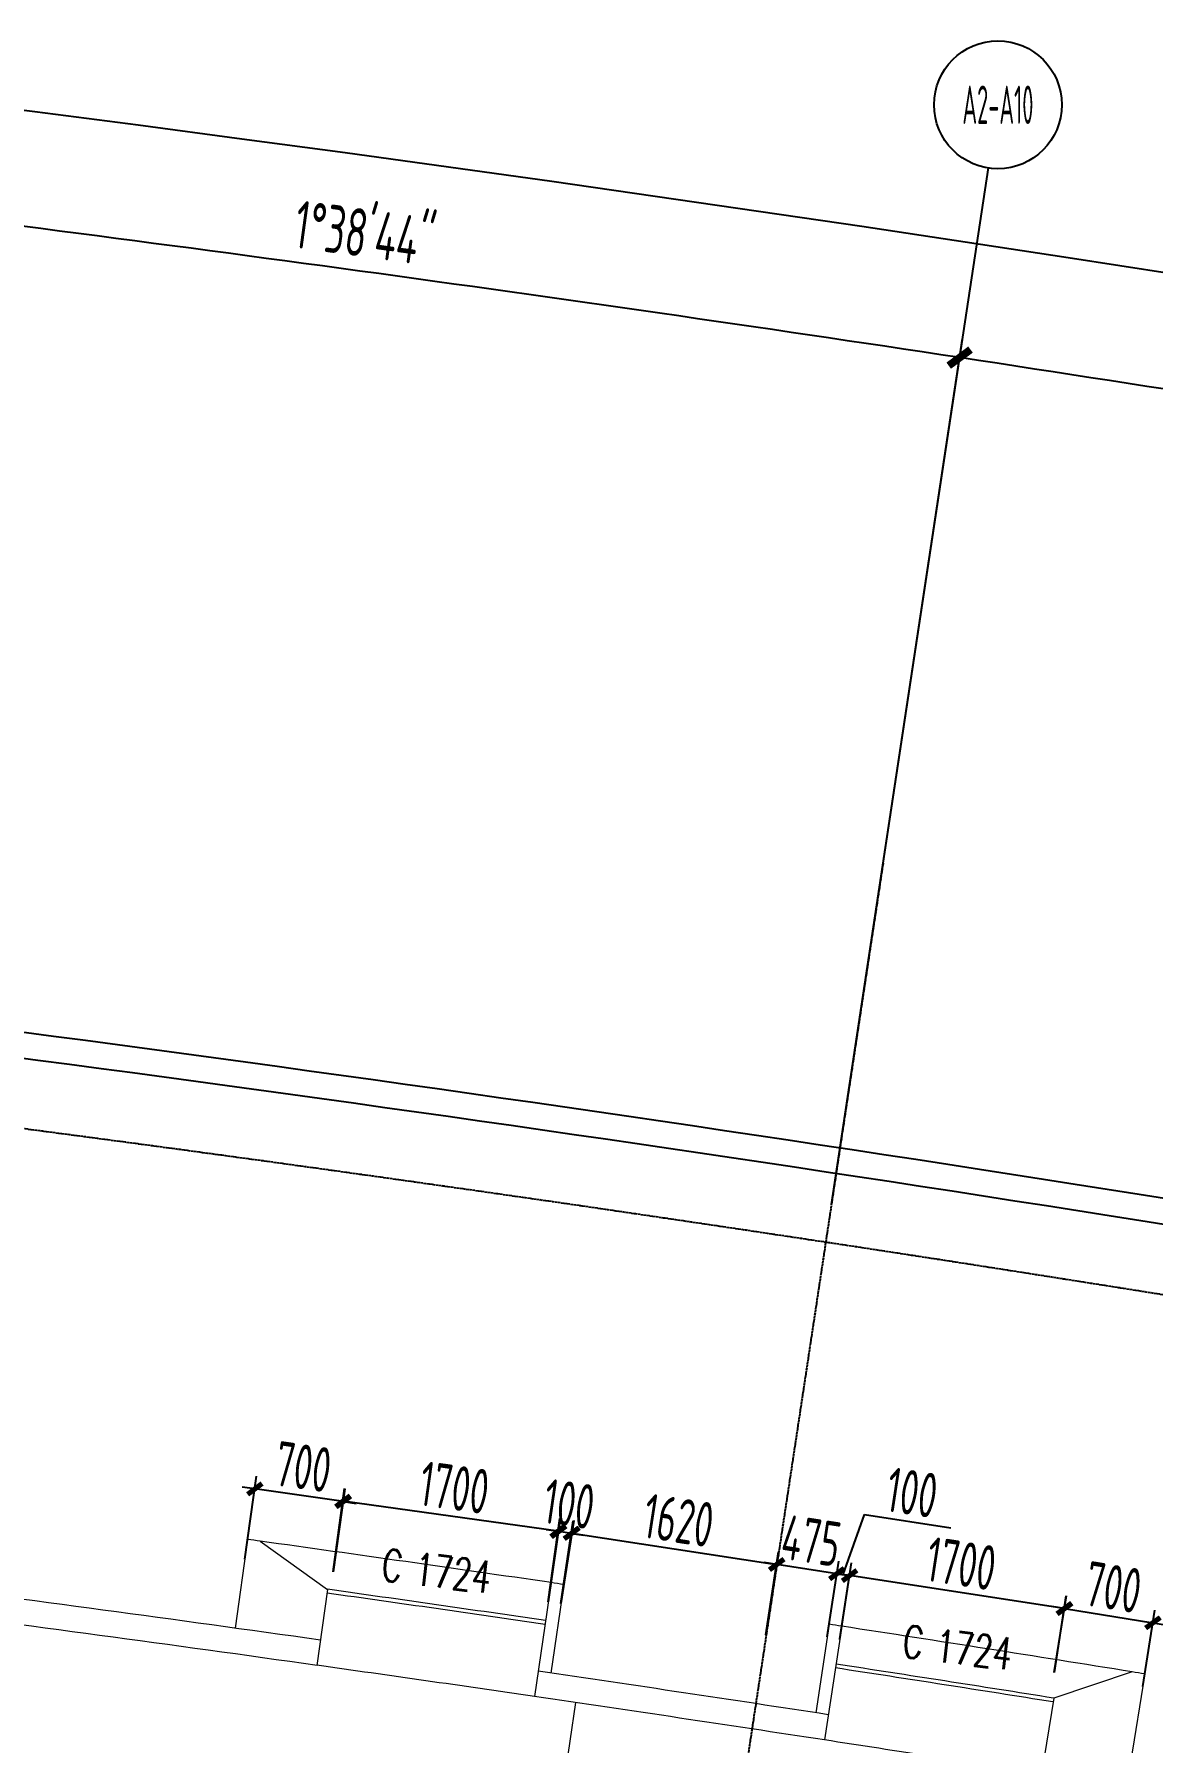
# Model space of a CAD drawing. Header units: millimetres. Extents: x 11515858 to 24947533, y -12784974 to -6116114.
# Drawn here: x 11820965 to 11829720, y -6378442 to -6365076 of the extents above; entities that cross this region are included whole.
import ezdxf
from ezdxf.enums import TextEntityAlignment as Align

# ---------------------------------------------------------------- set-up
doc = ezdxf.new("R2010")
doc.units = ezdxf.units.MM
doc.header["$LTSCALE"] = 10
for name, pattern in [('A2-RG-AXIS$0$CENTER', [2, 1.25, -0.25, 0.25, -0.25]), ('A2-RG-AXIS$0$DOTE', [2.42, 2, -0.2, 0.02, -0.2]), ('A2-RI-F2$0$DOT2', [0.125, 0, -0.125])]:
    doc.linetypes.add(name, pattern=pattern)
for name, color, linetype in [('A2-RB-F2$0$$34$A-DIMS-100', 1, 'Continuous'), ('A2-RB-F2$0$A-DIMS-100', 1, 'Continuous'), ('A2-RG-AXIS$0$A-AXIS', 1, 'Continuous'), ('A2-RG-AXIS$0$A-DIMS-100', 1, 'Continuous'), ('A2-RG-AXIS$0$A-GRID', 1, 'A2-RG-AXIS$0$CENTER'), ('A2-RG-AXIS$0$A-SYMB', 4, 'Continuous'), ('A2-RI-F2$0$$0$AUDIT_D_120618114340-341', 1, 'Continuous'), ('A2-RI-F2$0$A-ROOF-EDGE', 2, 'Continuous'), ('A2-RI-F2$0$A-STRS', 50, 'Continuous'), ('A2-RI-F2$0$A-SYMB-DOOR', 4, 'Continuous')]:
    doc.layers.add(name, color=color, linetype=linetype)
for name, color, linetype, lineweight in [('A2-RI-F2$0$A-ANNO-TEXT', 2, 'Continuous', 5), ('A2-RI-F2$0$A-FLOR-OTLN', 4, 'A2-RI-F2$0$DOT2', 5), ('A2-RI-F2$0$A-FLOR-STRS', 2, 'Continuous', 5), ('A2-RI-F2$0$A-GLAZ', 140, 'Continuous', 5), ('A2-RI-F2$0$A-WALL', 7, 'Continuous', 5)]:
    doc.layers.add(name, color=color, linetype=linetype, lineweight=lineweight)
doc.styles.add('A2-RB-F2$0$$0$XD2008', font='hzs.shx', dxfattribs={"width": 0.7, "bigfont": 'hztxt.shx'})
doc.styles.add('A2-RB-F2$0$XD2008', font='hzs.shx', dxfattribs={"width": 0.7, "bigfont": 'hztxt.shx'})
doc.styles.add('A2-RG-AXIS$0$ECADI', font='hzs.shx', dxfattribs={"width": 0.7, "bigfont": 'hztxt.shx'})
doc.styles.add('A2-RG-AXIS$0$XD2008', font='hzs.shx', dxfattribs={"width": 0.7, "bigfont": 'hztxt.shx'})
doc.styles.add('A2-RI-F2$0$ECADI-TXT', font='simplex.shx', dxfattribs={"bigfont": 'hztxt.shx'})
doc.dimstyles.new('A2-RB-F2$0$$0$XD100$0', dxfattribs={"dimscale": 100, "dimtxt": 3.5, "dimasz": 1, "dimexe": 1, "dimexo": 2, "dimgap": 0.5, "dimtad": 1, "dimdec": 0, "dimdsep": 46, "dimtxsty": 'A2-RB-F2$0$$0$XD2008', "dimblk1": 'A2-RB-F2$0$$20$_ArchTick', "dimblk2": 'A2-RB-F2$0$$20$_ArchTick', "dimsah": 1, "dimcen": 2.5, "dimclrt": 4, "dimaunit": 1, "dimadec": 0, "dimazin": 0, "dimtfac": 1, "dimtdec": 0, "dimtix": 1, "dimtmove": 2, "dimatfit": 3, "dimfxl": 0, "dimtolj": 1, "dimtzin": 0, "dimarcsym": 0})
doc.dimstyles.new('A2-RB-F2$0$XD100$0', dxfattribs={"dimscale": 100, "dimtxt": 3.5, "dimasz": 1, "dimexe": 1, "dimexo": 2, "dimgap": 0.5, "dimtad": 1, "dimdec": 0, "dimdsep": 46, "dimtxsty": 'A2-RB-F2$0$XD2008', "dimblk1": 'A2-RB-F2$0$_ArchTick', "dimblk2": 'A2-RB-F2$0$_ArchTick', "dimsah": 1, "dimcen": 2.5, "dimclrt": 4, "dimaunit": 1, "dimadec": 0, "dimazin": 0, "dimtfac": 1, "dimtdec": 0, "dimtix": 1, "dimtmove": 1, "dimatfit": 3, "dimfxl": 0, "dimtolj": 1, "dimtzin": 0, "dimarcsym": 0})
doc.dimstyles.new('A2-RG-AXIS$0$XD150', dxfattribs={"dimscale": 300, "dimtxt": 2.5, "dimasz": 1.5, "dimexe": 1, "dimexo": 2, "dimgap": 0.5, "dimtad": 1, "dimdec": 0, "dimdsep": 46, "dimtxsty": 'A2-RG-AXIS$0$XD2008', "dimcen": 2.5, "dimclrt": 4, "dimaunit": 1, "dimadec": 3, "dimazin": 0, "dimtfac": 1, "dimtdec": 0, "dimtmove": 2, "dimatfit": 3, "dimfxl": 0, "dimtolj": 1, "dimtzin": 0, "dimarcsym": 0})

# ---------------------------------------------------------------- blocks, each defined once
blk = doc.blocks.new('A2-RG-AXIS$0$ECADI-TAG-GRID')
at = {"color": 13}
blk.add_circle((0, 0), 5, dxfattribs=at)
at = {"style": 'A2-RG-AXIS$0$ECADI', "width": 0.7}
blk.add_attdef('GRID', text='', height=5, dxfattribs=at).set_placement((0, 0), align=Align.MIDDLE)
blk = doc.blocks.new('A2-RG-AXIS$0$_ArchTick')
at = {"color": 0, "linetype": 'ByBlock', "const_width": 0.4}
blk.add_lwpolyline([(-0.5, -0.5), (0.5, 0.5)], dxfattribs=at)
blk = doc.blocks.new('*D1242')
at = {"layer": 'A2-RG-AXIS$0$A-DIMS-100', "color": 0, "lineweight": -2, "ltscale": 3, "transparency": 16777216}
for p, q in [((11753070, -6371598), (11752455, -6363872)), ((11854556, -6379588), (11856371, -6372053))]:
    blk.add_line(p, q, dxfattribs=at)
blk.add_arc((11778731, -6694179), 331200, 76.44866, 94.54827, dxfattribs=at)
at = {"layer": 'Defpoints', "color": 0, "ltscale": 3, "transparency": 16777216}
for p in [(11822065, -6365826), (11753093, -6371897), (11854485, -6379879), (11778731, -6694179)]:
    blk.add_point(p, dxfattribs=at)
at = {"layer": 'A2-RG-AXIS$0$A-DIMS-100', "color": 0, "lineweight": -2, "ltscale": 3, "transparency": 16777216, "xscale": 150, "yscale": 150, "zscale": 150}
for p, rotation in [((11752467, -6364022), 184.5482656226652), ((11856336, -6372199), 346.4486630674553)]:
    blk.add_blockref('A2-RG-AXIS$0$_ArchTick', p, dxfattribs=dict(at, rotation=rotation))
at = {"layer": 'A2-RG-AXIS$0$A-DIMS-100', "color": 4, "ltscale": 3, "transparency": 16777216, "insert": (11804749, -6363703), "char_height": 375, "attachment_point": 5, "rotation": 355.4985, "style": 'A2-RG-AXIS$0$XD2008'}
blk.add_mtext('\\A1;18°5\'59"', dxfattribs=at)
blk = doc.blocks.new('*D1292')
at = {"layer": 'A2-RG-AXIS$0$A-DIMS-100', "color": 0, "lineweight": -2, "ltscale": 3, "transparency": 16777216}
for p, q in [((11817998, -6372970), (11818829, -6366171)), ((11827205, -6374230), (11828231, -6367457))]:
    blk.add_line(p, q, dxfattribs=at)
blk.add_arc((11778731, -6694179), 330300, 81.38492, 83.03033, dxfattribs=at)
at = {"layer": 'Defpoints', "color": 0, "ltscale": 3, "transparency": 16777216}
for p in [(11825080, -6367147), (11817961, -6373268), (11827160, -6374527), (11778731, -6694179)]:
    blk.add_point(p, dxfattribs=at)
at = {"layer": 'A2-RG-AXIS$0$A-DIMS-100', "color": 0, "lineweight": -2, "ltscale": 3, "transparency": 16777216, "xscale": 150, "yscale": 150, "zscale": 150}
for p, rotation in [((11818811, -6366319), 173.0303346336148), ((11828208, -6367606), 351.3849162218818)]:
    blk.add_blockref('A2-RG-AXIS$0$_ArchTick', p, dxfattribs=dict(at, rotation=rotation))
at = {"layer": 'A2-RG-AXIS$0$A-DIMS-100', "color": 4, "ltscale": 3, "transparency": 16777216, "insert": (11823554, -6366633), "char_height": 375, "attachment_point": 5, "rotation": 352.2076, "style": 'A2-RG-AXIS$0$XD2008'}
blk.add_mtext('\\A1;1°38\'44"', dxfattribs=at)
blk = doc.blocks.new('*D1294')
at = {"layer": 'A2-RG-AXIS$0$A-DIMS-100', "color": 0, "lineweight": -2, "ltscale": 3, "transparency": 16777216}
for p, q in [((11827205, -6374230), (11828231, -6367457)), ((11836372, -6375754), (11837592, -6369013))]:
    blk.add_line(p, q, dxfattribs=at)
blk.add_arc((11778731, -6694179), 330300, 79.7395, 81.38492, dxfattribs=at)
at = {"layer": 'Defpoints', "color": 0, "ltscale": 3, "transparency": 16777216}
for p in [(11834451, -6368613), (11827160, -6374527), (11836318, -6376049), (11778731, -6694179)]:
    blk.add_point(p, dxfattribs=at)
at = {"layer": 'A2-RG-AXIS$0$A-DIMS-100', "color": 0, "lineweight": -2, "ltscale": 3, "transparency": 16777216, "xscale": 150, "yscale": 150, "zscale": 150}
for p, rotation in [((11828208, -6367606), 171.3849162218802), ((11837565, -6369161), 349.7394978101465)]:
    blk.add_blockref('A2-RG-AXIS$0$_ArchTick', p, dxfattribs=dict(at, rotation=rotation))
at = {"layer": 'A2-RG-AXIS$0$A-DIMS-100', "color": 4, "ltscale": 3, "transparency": 16777216, "insert": (11832941, -6368055), "char_height": 375, "attachment_point": 5, "rotation": 350.5622, "style": 'A2-RG-AXIS$0$XD2008'}
blk.add_mtext('\\A1;1°38\'44"', dxfattribs=at)
blk = doc.blocks.new('A2-RB-F2$0$$20$_ArchTick')
at = {"color": 0, "linetype": 'ByBlock', "const_width": 0.4}
blk.add_lwpolyline([(-0.5, -0.5), (0.5, 0.5)], dxfattribs=at)
blk = doc.blocks.new('*D1801')
at = {"layer": 'A2-RB-F2$0$$34$A-DIMS-100', "color": 0, "lineweight": -2, "transparency": 16777216}
blk.add_arc((11780047, -6685490), 287255, 81.38492, 82.0901, dxfattribs=at)
at = {"layer": 'Defpoints', "color": 0, "transparency": 16777216}
for p in [(11827609, -6371560), (11819813, -6399277), (11821911, -6401302), (11819125, -6404229), (11821587, -6411307)]:
    blk.add_point(p, dxfattribs=at)
at = {"layer": 'A2-RB-F2$0$$34$A-DIMS-100', "color": 0, "lineweight": -2, "transparency": 16777216, "xscale": 100, "yscale": 100, "zscale": 100}
for p, rotation in [((11819578, -6400968), 172.090097648536), ((11823077, -6401477), 351.3849183288015)]:
    blk.add_blockref('A2-RB-F2$0$$20$_ArchTick', p, dxfattribs=dict(at, rotation=rotation))
at = {"layer": 'A2-RB-F2$0$$34$A-DIMS-100', "color": 4, "transparency": 16777216, "insert": (11821365, -6400961), "char_height": 350, "attachment_point": 5, "rotation": 351.7375, "style": 'A2-RB-F2$0$$0$XD2008'}
blk.add_mtext('\\A1;0°42\'19"', dxfattribs=at)
blk = doc.blocks.new('A2-RB-F2$0$_ArchTick')
at = {"color": 0, "linetype": 'ByBlock', "const_width": 0.4}
blk.add_lwpolyline([(-0.5, -0.5), (0.5, 0.5)], dxfattribs=at)
blk = doc.blocks.new('*D1909')
at = {"layer": 'A2-RB-F2$0$A-DIMS-100', "color": 0, "lineweight": -2, "transparency": 16777216}
for p, q in [((11827270, -6377633), (11827362, -6377035)), ((11829027, -6377391), (11827347, -6377134)), ((11828950, -6377891), (11829042, -6377292))]:
    blk.add_line(p, q, dxfattribs=at)
at = {"layer": 'Defpoints', "color": 0, "transparency": 16777216}
for p in [(11827347, -6377134), (11827240, -6377831), (11828920, -6378089)]:
    blk.add_point(p, dxfattribs=at)
at = {"layer": 'A2-RB-F2$0$A-DIMS-100', "color": 0, "lineweight": -2, "transparency": 16777216, "xscale": 100, "yscale": 100, "zscale": 100}
for p, rotation in [((11827347, -6377134), 171.2861325987106), ((11829027, -6377391), 351.2861325987106)]:
    blk.add_blockref('A2-RB-F2$0$_ArchTick', p, dxfattribs=dict(at, rotation=rotation))
at = {"layer": 'A2-RB-F2$0$A-DIMS-100', "color": 4, "transparency": 16777216, "insert": (11828221, -6377040), "char_height": 350, "attachment_point": 5, "rotation": 351.2861, "style": 'A2-RB-F2$0$XD2008'}
blk.add_mtext('\\A1;1700', dxfattribs=at)
blk = doc.blocks.new('*D1910')
at = {"layer": 'A2-RB-F2$0$A-DIMS-100', "color": 0, "lineweight": -2, "transparency": 16777216}
for p, q in [((11829030, -6377392), (11828931, -6377376)), ((11828949, -6377891), (11829045, -6377293)), ((11829030, -6377392), (11829721, -6377503)), ((11829641, -6378002), (11829737, -6377404)), ((11829721, -6377503), (11829820, -6377519))]:
    blk.add_line(p, q, dxfattribs=at)
at = {"layer": 'Defpoints', "color": 0, "transparency": 16777216}
for p in [(11829721, -6377503), (11828918, -6378088), (11829609, -6378199)]:
    blk.add_point(p, dxfattribs=at)
at = {"layer": 'A2-RB-F2$0$A-DIMS-100', "color": 0, "lineweight": -2, "transparency": 16777216, "xscale": 100, "yscale": 100, "zscale": 100}
for p, rotation in [((11829030, -6377392), 350.8747494873496), ((11829721, -6377503), 170.8747494873497)]:
    blk.add_blockref('A2-RB-F2$0$_ArchTick', p, dxfattribs=dict(at, rotation=rotation))
at = {"layer": 'A2-RB-F2$0$A-DIMS-100', "color": 4, "transparency": 16777216, "insert": (11829411, -6377225), "char_height": 350, "attachment_point": 5, "rotation": 350.8747, "style": 'A2-RB-F2$0$XD2008'}
blk.add_mtext('\\A1;700', dxfattribs=at)
blk = doc.blocks.new('*D1911')
at = {"layer": 'A2-RB-F2$0$A-DIMS-100', "color": 0, "lineweight": -2, "transparency": 16777216}
for p, q in [((11827297, -6377126), (11827464, -6376655)), ((11827464, -6376655), (11828139, -6376759)), ((11827172, -6377614), (11827263, -6377020)), ((11827347, -6377134), (11827248, -6377119)), ((11827271, -6377629), (11827362, -6377035))]:
    blk.add_line(p, q, dxfattribs=at)
at = {"layer": 'Defpoints', "color": 0, "transparency": 16777216}
for p in [(11827248, -6377119), (11827142, -6377811), (11827240, -6377826)]:
    blk.add_point(p, dxfattribs=at)
at = {"layer": 'A2-RB-F2$0$A-DIMS-100', "color": 0, "lineweight": -2, "transparency": 16777216, "xscale": 100, "yscale": 100, "zscale": 100}
for p, rotation in [((11827248, -6377119), 171.2819178599678), ((11827347, -6377134), 351.2819178599678)]:
    blk.add_blockref('A2-RB-F2$0$_ArchTick', p, dxfattribs=dict(at, rotation=rotation))
at = {"layer": 'A2-RB-F2$0$A-DIMS-100', "color": 4, "transparency": 16777216, "insert": (11827836, -6376485), "char_height": 350, "attachment_point": 5, "rotation": 351.2819, "style": 'A2-RB-F2$0$XD2008'}
blk.add_mtext('\\A1;100', dxfattribs=at)
blk = doc.blocks.new('*D1912')
at = {"layer": 'A2-RB-F2$0$A-DIMS-100', "color": 0, "lineweight": -2, "transparency": 16777216}
for p, q in [((11826702, -6377542), (11826792, -6376948)), ((11826777, -6377047), (11826678, -6377032)), ((11827247, -6377119), (11826777, -6377047)), ((11827172, -6377614), (11827262, -6377020)), ((11827247, -6377119), (11827346, -6377134))]:
    blk.add_line(p, q, dxfattribs=at)
at = {"layer": 'Defpoints', "color": 0, "transparency": 16777216}
for p in [(11826777, -6377047), (11826672, -6377740), (11827142, -6377811)]:
    blk.add_point(p, dxfattribs=at)
at = {"layer": 'A2-RB-F2$0$A-DIMS-100', "color": 0, "lineweight": -2, "transparency": 16777216, "xscale": 100, "yscale": 100, "zscale": 100}
for p, rotation in [((11826777, -6377047), 351.3578665789809), ((11827247, -6377119), 171.3578665789808)]:
    blk.add_blockref('A2-RB-F2$0$_ArchTick', p, dxfattribs=dict(at, rotation=rotation))
at = {"layer": 'A2-RB-F2$0$A-DIMS-100', "color": 4, "transparency": 16777216, "insert": (11827046, -6376861), "char_height": 350, "attachment_point": 5, "rotation": 351.3579, "style": 'A2-RB-F2$0$XD2008'}
blk.add_mtext('\\A1;475', dxfattribs=at)
blk = doc.blocks.new('*D1917')
at = {"layer": 'A2-RB-F2$0$A-DIMS-100', "color": 0, "lineweight": -2, "transparency": 16777216}
for p, q in [((11824990, -6377338), (11825084, -6376690)), ((11825088, -6377352), (11825183, -6376705)), ((11825070, -6376789), (11824971, -6376775)), ((11825169, -6376804), (11825070, -6376789)), ((11825169, -6376804), (11825268, -6376818))]:
    blk.add_line(p, q, dxfattribs=at)
at = {"layer": 'Defpoints', "color": 0, "transparency": 16777216}
for p in [(11825070, -6376789), (11824961, -6377536), (11825060, -6377550)]:
    blk.add_point(p, dxfattribs=at)
at = {"layer": 'A2-RB-F2$0$A-DIMS-100', "color": 0, "lineweight": -2, "transparency": 16777216, "xscale": 100, "yscale": 100, "zscale": 100}
for p, rotation in [((11825070, -6376789), 351.6931965147357), ((11825169, -6376804), 171.6931965147357)]:
    blk.add_blockref('A2-RB-F2$0$_ArchTick', p, dxfattribs=dict(at, rotation=rotation))
at = {"layer": 'A2-RB-F2$0$A-DIMS-100', "color": 4, "transparency": 16777216, "insert": (11825152, -6376574), "char_height": 350, "attachment_point": 5, "rotation": 351.6932, "style": 'A2-RB-F2$0$XD2008'}
blk.add_mtext('\\A1;100', dxfattribs=at)
blk = doc.blocks.new('*D1918')
at = {"layer": 'A2-RB-F2$0$A-DIMS-100', "color": 0, "lineweight": -2, "transparency": 16777216}
for p, q in [((11825090, -6377353), (11825190, -6376703)), ((11825174, -6376802), (11826776, -6377047)), ((11826692, -6377598), (11826791, -6376948))]:
    blk.add_line(p, q, dxfattribs=at)
at = {"layer": 'Defpoints', "color": 0, "transparency": 16777216}
for p in [(11826776, -6377047), (11825060, -6377550), (11826661, -6377796)]:
    blk.add_point(p, dxfattribs=at)
at = {"layer": 'A2-RB-F2$0$A-DIMS-100', "color": 0, "lineweight": -2, "transparency": 16777216, "xscale": 100, "yscale": 100, "zscale": 100}
for p, rotation in [((11825174, -6376802), 171.284467237795), ((11826776, -6377047), 351.284467237795)]:
    blk.add_blockref('A2-RB-F2$0$_ArchTick', p, dxfattribs=dict(at, rotation=rotation))
at = {"layer": 'A2-RB-F2$0$A-DIMS-100', "color": 4, "transparency": 16777216, "insert": (11826009, -6376702), "char_height": 350, "attachment_point": 5, "rotation": 351.2845, "style": 'A2-RB-F2$0$XD2008'}
blk.add_mtext('\\A1;1620', dxfattribs=at)
blk = doc.blocks.new('*D1919')
at = {"layer": 'A2-RB-F2$0$A-DIMS-100', "color": 0, "lineweight": -2, "transparency": 16777216}
for p, q in [((11823304, -6377104), (11823394, -6376453)), ((11825065, -6376786), (11823381, -6376552)), ((11824988, -6377338), (11825079, -6376687))]:
    blk.add_line(p, q, dxfattribs=at)
at = {"layer": 'Defpoints', "color": 0, "transparency": 16777216}
for p in [(11823381, -6376552), (11823276, -6377302), (11824961, -6377536)]:
    blk.add_point(p, dxfattribs=at)
at = {"layer": 'A2-RB-F2$0$A-DIMS-100', "color": 0, "lineweight": -2, "transparency": 16777216, "xscale": 100, "yscale": 100, "zscale": 100}
for p, rotation in [((11823381, -6376552), 172.0907961828845), ((11825065, -6376786), 352.0907961828844)]:
    blk.add_blockref('A2-RB-F2$0$_ArchTick', p, dxfattribs=dict(at, rotation=rotation))
at = {"layer": 'A2-RB-F2$0$A-DIMS-100', "color": 4, "transparency": 16777216, "insert": (11824254, -6376446), "char_height": 350, "attachment_point": 5, "rotation": 352.0908, "style": 'A2-RB-F2$0$XD2008'}
blk.add_mtext('\\A1;1700', dxfattribs=at)
blk = doc.blocks.new('*D1920')
at = {"layer": 'A2-RB-F2$0$A-DIMS-100', "color": 0, "lineweight": -2, "transparency": 16777216}
for p, q in [((11822692, -6376456), (11822593, -6376442)), ((11822614, -6377005), (11822706, -6376357)), ((11823385, -6376555), (11822692, -6376456)), ((11823307, -6377104), (11823400, -6376456)), ((11823385, -6376555), (11823484, -6376569))]:
    blk.add_line(p, q, dxfattribs=at)
at = {"layer": 'Defpoints', "color": 0, "transparency": 16777216}
for p in [(11822692, -6376456), (11822586, -6377203), (11823279, -6377302)]:
    blk.add_point(p, dxfattribs=at)
at = {"layer": 'A2-RB-F2$0$A-DIMS-100', "color": 0, "lineweight": -2, "transparency": 16777216, "xscale": 100, "yscale": 100, "zscale": 100}
for p, rotation in [((11822692, -6376456), 351.9186555701622), ((11823385, -6376555), 171.9186555701621)]:
    blk.add_blockref('A2-RB-F2$0$_ArchTick', p, dxfattribs=dict(at, rotation=rotation))
at = {"layer": 'A2-RB-F2$0$A-DIMS-100', "color": 4, "transparency": 16777216, "insert": (11823071, -6376283), "char_height": 350, "attachment_point": 5, "rotation": 351.9187, "style": 'A2-RB-F2$0$XD2008'}
blk.add_mtext('\\A1;700', dxfattribs=at)
blk = doc.blocks.new('A2-RI-F2$0$Bay 1')
at = {"layer": 'A2-RI-F2$0$A-FLOR-OTLN', "linetype": 'Continuous'}
for radius, end in [(320350, 93.62248), (319450, 93.51966)]:
    blk.add_arc((19611, -318847), radius, 93.21111, end, dxfattribs=at)
at = {"layer": 'A2-RI-F2$0$A-GLAZ'}
for radius in [320050, 320020]:
    blk.add_arc((19611, -318847), radius, 93.21111, 93.51966, dxfattribs=at)
at = {"layer": 'A2-RI-F2$0$A-WALL'}
for p, q in [((1667, 1000), (1717, 101)), ((1767, 1005), (1806, 306)), ((-729, 856), (-685, 158)), ((-629, 862), (-37, 599)), ((-37, 599), (0, 0))]:
    blk.add_line(p, q, dxfattribs=at)
for start, end in [(93.19322, 93.21111), (93.62248, 93.64037)]:
    blk.add_arc((19611, -318847), 320350, start, end, dxfattribs=at)
blk = doc.blocks.new('A2-RI-F2$0$Bay 3')
at = {"layer": 'A2-RI-F2$0$A-FLOR-OTLN', "linetype": 'Continuous'}
for radius, start in [(320350, 89.09744), (319450, 89.20026)]:
    blk.add_arc((-2739, -319438), radius, start, 89.50882, dxfattribs=at)
at = {"layer": 'A2-RI-F2$0$A-GLAZ'}
for radius in [320050, 320020]:
    blk.add_arc((-2739, -319438), radius, 89.20026, 89.50882, dxfattribs=at)
at = {"layer": 'A2-RI-F2$0$A-WALL'}
for p, q in [((-92, 901), (-98, 201)), ((8, 900), (0, 0)), ((2308, 872), (1729, 581)), ((2408, 870), (2397, 170)), ((1729, 581), (1720, -19))]:
    blk.add_line(p, q, dxfattribs=at)
for start, end in [(89.50882, 89.5267), (89.07956, 89.09744)]:
    blk.add_arc((-2739, -319438), 320350, start, end, dxfattribs=at)
blk = doc.blocks.new('A2-RI-F2$0$ECADI-TAG-DOOR')
blk = doc.blocks.new('A2-RG-AXIS')
at = {"layer": 'A2-RG-AXIS$0$A-AXIS', "ltscale": 3}
blk.add_line((11827609, -6371560.4), (11828432.9, -6366122.4), dxfattribs=at)
at = {"layer": 'A2-RG-AXIS$0$A-GRID', "linetype": 'A2-RG-AXIS$0$DOTE'}
blk.add_line((11827609, -6371560.4), (11821587.2, -6411306.8), dxfattribs=at)
for radius in [323300, 316700]:
    blk.add_arc((11778730.7, -6694178.7), radius, 75.589285, 95.407644, dxfattribs=at)
at = {"layer": 'A2-RG-AXIS$0$A-SYMB'}
ref = blk.add_blockref('A2-RG-AXIS$0$ECADI-TAG-GRID', (11828507.8, -6365628.1), dxfattribs=dict(at, xscale=100, yscale=100, zscale=100))
ref.add_attrib('GRID', 'A2-A10', dxfattribs={"layer": '0', "extrusion": (0, 0, -1), "height": 300, "style": 'A2-RG-AXIS$0$ECADI', "text_generation_flag": 2, "width": 0.5}).set_placement((-11828507.8, -6365628.1), align=Align.MIDDLE)
at = {"layer": 'A2-RG-AXIS$0$A-DIMS-100', "ltscale": 3}
for base, p1, p2, picture, middle in [((11822064.9, -6365825.9), (11854485.2, -6379879.3), (11753093.4, -6371896.8), '*D1242', (11804748.6, -6363703.1)), ((11825079.8, -6367146.8), (11827159.6, -6374526.5), (11817961.2, -6373267.7), '*D1292', (11823554.4, -6366633.3)), ((11834451.1, -6368612.6), (11827159.6, -6374526.5), (11836318.2, -6376048.9), '*D1294', (11832941.1, -6368055.4))]:
    dim = blk.add_angular_dim_3p(base=base, center=(11778730.7, -6694178.7), p1=p1, p2=p2, dimstyle='A2-RG-AXIS$0$XD150', override={"dimscale": 150, "dimasz": 1, "dimblk": 'A2-RG-AXIS$0$_ArchTick', "dimadec": 4}, dxfattribs=at)
    dim.commit()
    dim.dimension.update_dxf_attribs({"geometry": picture, "text_midpoint": middle})
blk = doc.blocks.new('A2-RB-F2')
at = {"layer": 'A2-RB-F2$0$$34$A-DIMS-100'}
dim = blk.add_angular_dim_2l(base=(11821911.0194, -6401302.4101), line1=((11819124.8367, -6404228.9516), (11819812.9172, -6399276.5099)), line2=((11827609.0147, -6371560.3696), (11821587.2333, -6411306.78)), dimstyle='A2-RB-F2$0$$0$XD100$0', override={"dimadec": 4}, dxfattribs=at)
dim.commit()
dim.dimension.update_dxf_attribs({"geometry": '*D1801', "text_midpoint": (11821365.107, -6400961.4814)})
at = {"layer": 'A2-RB-F2$0$A-DIMS-100'}
for p1, p2, distance, picture, middle in [((11823279.4, -6377301.9), (11822586.3, -6377203.4), -754.6, '*D1920', (11823070.5, -6376282.8)), ((11824960.6, -6377535.8), (11823276.4, -6377301.9), -757.3, '*D1919', (11824253.7, -6376445.9)), ((11825059.6, -6377550.3), (11824960.6, -6377535.8), -754.6, '*D1917', (11825151.6, -6376573.7)), ((11825059.6, -6377550.3), (11826661.3, -6377795.8), 757.4, '*D1918', (11826009.3, -6376702)), ((11827141.6, -6377811.3), (11826671.8, -6377739.9), -700.6, '*D1912', (11827045.8, -6376860.6)), ((11828919.7, -6378088.6), (11827239.8, -6377831.1), -705.5, '*D1909', (11828220.7, -6377040.1)), ((11828917.7, -6378088.3), (11829609.2, -6378199.3), 705.4, '*D1910', (11829411, -6377225.1))]:
    dim = blk.add_aligned_dim(p1=p1, p2=p2, distance=distance, dimstyle='A2-RB-F2$0$XD100$0', dxfattribs=at)
    dim.commit()
    dim.dimension.update_dxf_attribs({"geometry": picture, "text_midpoint": middle})
dim = blk.add_linear_dim(base=(11827247.8, -6377118.6), p1=(11827240.5, -6377826.5), p2=(11827141.6, -6377811.3), angle=171.28192, dimstyle='A2-RB-F2$0$XD100$0', dxfattribs=at)
dim.commit()
dim.dimension.update_dxf_attribs({"geometry": '*D1911', "text_midpoint": (11827513.2, -6376662.7), "dimtype": 129})
blk = doc.blocks.new('A2-RI-F2')
at = {"layer": 'A2-RI-F2$0$$0$AUDIT_D_120618114340-341'}
blk.add_arc((11784314, -6653874), 277715, 81.5656, 83.05121, dxfattribs=at)
at = {"layer": 'A2-RI-F2$0$A-ANNO-TEXT'}
blk.add_line((11825202, -6378127), (11824894, -6380201), dxfattribs=at)
at = {"layer": 'A2-RI-F2$0$A-ROOF-EDGE'}
for points in [[(11805528, -6374951), (11805733, -6371757, -0.006311), (11817297, -6372935), (11817357, -6372439, -0.024818), (11849206, -6377885), (11848174, -6382163)], [(11805727, -6374968), (11805919, -6371975, -0.006307), (11817471, -6373156), (11817532, -6372662, -0.024061), (11848967, -6378022), (11847979, -6382120)]]:
    blk.add_lwpolyline(points, format="xyb", dxfattribs=at)
at = {"layer": 'A2-RI-F2$0$A-WALL'}
for radius, start, end in [(319650, 82.00205, 82.61856), (319450, 82.00205, 82.61856), (319650, 81.28212, 81.69349), (319450, 81.28212, 81.69349)]:
    blk.add_arc((11778731, -6694179), radius, start, end, dxfattribs=at)
for name, p, rotation in [('A2-RI-F2$0$Bay 1', (11823178, -6377836), 348.4820872381625), ('A2-RI-F2$0$Bay 3', (11827150, -6378420), 351.7731000845994)]:
    blk.add_blockref(name, p, dxfattribs=dict(rotation=rotation))
at = {"layer": 'A2-RI-F2$0$A-FLOR-STRS'}
blk.add_blockref('A2-RG-AXIS', (0, 0), dxfattribs=at)
at = {"layer": 'A2-RI-F2$0$A-STRS', "linetype": 'Continuous'}
blk.add_blockref('A2-RB-F2', (0, 0), dxfattribs=at)
at = {"layer": 'A2-RI-F2$0$A-SYMB-DOOR'}
ref = blk.add_blockref('A2-RI-F2$0$ECADI-TAG-DOOR', (11823977, -6377939, -333), dxfattribs=dict(at, xscale=99.99999999936473, yscale=99.99999999936473, zscale=99.99999999936473, rotation=353.4249002255399))
ref.add_attrib('门窗主编号1', 'C', dxfattribs={"height": 250, "rotation": 353.4249, "style": 'A2-RI-F2$0$ECADI-TXT', "width": 0.7}).set_placement((11823832, -6377189, -333), align=Align.RIGHT)
ref.add_attrib('门窗主编号2', '1724', (11823930, -6377204), dxfattribs={"height": 250, "rotation": 353.4249, "style": 'A2-RI-F2$0$ECADI-TXT', "width": 0.7})
ref = blk.add_blockref('A2-RI-F2$0$ECADI-TAG-DOOR', (11828054, -6378537), dxfattribs=dict(at, xscale=99.99999999936473, yscale=99.99999999936473, zscale=99.99999999936473, rotation=353.4249002255399))
ref.add_attrib('门窗主编号1', 'C', dxfattribs={"height": 250, "rotation": 353.4249, "style": 'A2-RI-F2$0$ECADI-TXT', "width": 0.7}).set_placement((11827909, -6377787), align=Align.RIGHT)
ref.add_attrib('门窗主编号2', '1724', (11828007, -6377803, 333), dxfattribs={"height": 250, "rotation": 353.4249, "style": 'A2-RI-F2$0$ECADI-TXT', "width": 0.7})

msp = doc.modelspace()

# ---------------------------------------------------------------- block references
for name in ['A2-RI-F2', 'A2-RB-F2', 'A2-RG-AXIS']:
    msp.add_blockref(name, (0, 0))

doc.saveas('drawing.dxf')
